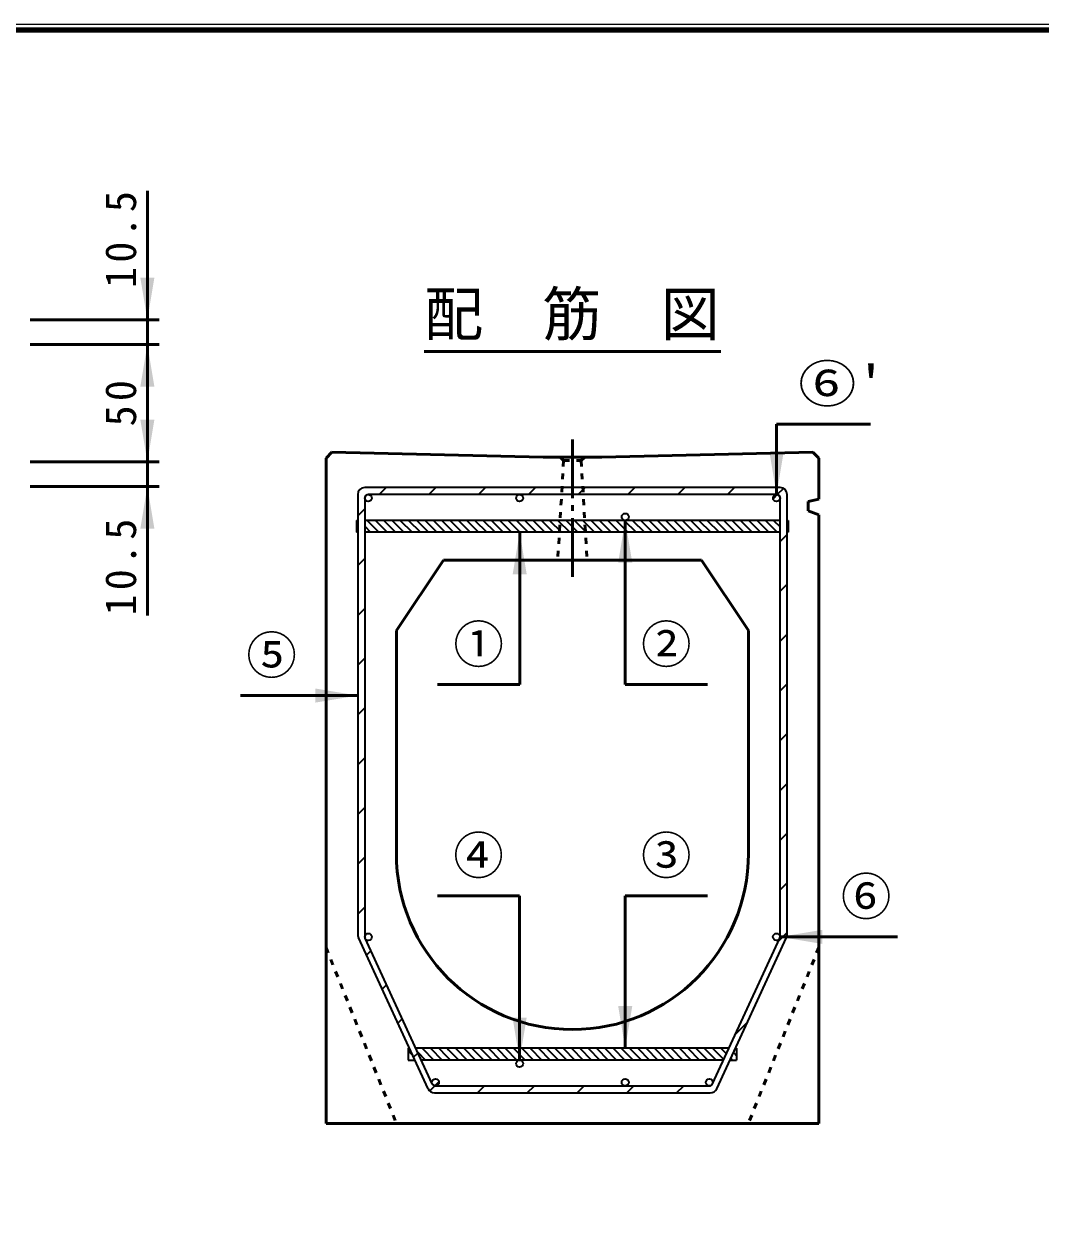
# Model space of a CAD drawing. Units: millimetres, scale not verified. Extents: x 100 to 4105, y 100 to 2870.
# Drawn here: x 898 to 1764, y 1840 to 2870 of the extents above; entities that cross this region are included whole.
import ezdxf
from ezdxf.enums import TextEntityAlignment as Align

# ---------------------------------------------------------------- set-up
doc = ezdxf.new("R2010")
doc.units = ezdxf.units.MM
doc.header["$LTSCALE"] = 5
doc.linetypes.add('USER1', pattern=[2.2, 1, -1.2])
doc.linetypes.add('USER3', pattern=[13.4, 10, -1.2, 1, -1.2])
doc.layers.add('V-nasSTD', color=7, linetype='Continuous', lineweight=50)
doc.styles.add('ＭＳ ゴシック', font='')
doc.styles.get('ＭＳ ゴシック').set_extended_font_data('MS Gothic')

msp = doc.modelspace()

# ---------------------------------------------------------------- hatches: boundary and pattern name
at = {"layer": 'V-nasSTD'}
for points in [[(1008.878, 2653.937), (1002.878, 2617.937), (996.878, 2653.937)], [(1008.878, 2560.937), (1002.878, 2596.937), (996.878, 2560.937)], [(996.878, 2532.937), (1002.878, 2496.937), (1008.878, 2532.937)], [(1545.146, 2505.055), (1539.146, 2469.055), (1533.146, 2505.055)], [(1008.878, 2439.937), (1002.878, 2475.937), (996.878, 2439.937)], [(1416.146, 2411.055), (1410.146, 2447.055), (1404.146, 2411.055)], [(1326.211, 2401.055), (1320.211, 2437.055), (1314.211, 2401.055)], [(1146.146, 2291.741), (1182.146, 2297.741), (1146.146, 2303.741)], [(1578.088, 2086.055), (1542.088, 2092.055), (1578.088, 2098.055)], [(1404.146, 2033.055), (1410.146, 1997.055), (1416.146, 2033.055)], [(1314.146, 2023.055), (1320.146, 1987.055), (1326.146, 2023.055)]]:
    msp.add_hatch(color=256, dxfattribs=at).paths.add_polyline_path(points)

# ---------------------------------------------------------------- linework, layer by layer
at = {"layer": 'V-nasSTD', "lineweight": 100}
msp.add_line((4100, 2865), (105, 2865), dxfattribs=at)
at = {"layer": 'V-nasSTD'}
for p, q in [((1002.878, 2727.937), (1002.878, 2617.937)), ((902.878, 2617.937), (1012.878, 2617.937)), ((1002.878, 2617.937), (1002.878, 2596.937)), ((902.878, 2596.937), (1012.878, 2596.937)), ((1002.878, 2496.937), (1002.878, 2596.937)), ((1238.743, 2591.055), (1491.549, 2591.055)), ((1539.146, 2529.055), (1539.146, 2469.055)), ((1539.146, 2529.055), (1619.146, 2529.055)), ((1160.146, 2505.055), (1155.146, 2500.055)), ((1340.146, 2501.055), (1160.146, 2505.055)), ((1390.146, 2501.055), (1570.146, 2505.055)), ((1570.146, 2505.055), (1575.146, 2500.055)), ((902.878, 2496.937), (1012.878, 2496.937)), ((1002.878, 2475.937), (1002.878, 2496.937)), ((1155.146, 1933.055), (1155.146, 2500.055)), ((1340.146, 2501.055), (1390.146, 2501.055)), ((1575.146, 2500.055), (1575.146, 2465.07)), ((902.878, 2475.937), (1012.878, 2475.937)), ((1002.878, 2365.937), (1002.878, 2475.937)), ((1566.146, 2463.055), (1575.146, 2465.07)), ((1566.146, 2455.055), (1566.146, 2463.055)), ((1566.146, 2455.055), (1575.146, 2451.696)), ((1410.146, 2307.055), (1410.146, 2447.055)), ((1575.146, 1933.055), (1575.146, 2451.696)), ((1320.211, 2307.055), (1320.211, 2437.055)), ((1255.146, 2413.055), (1215.146, 2353.055)), ((1255.146, 2413.055), (1475.146, 2413.055)), ((1475.146, 2413.055), (1515.146, 2353.055)), ((1215.146, 2353.055), (1215.146, 2163.055)), ((1515.146, 2353.055), (1515.146, 2163.055)), ((1082.146, 2297.741), (1182.146, 2297.741)), ((1250.211, 2307.055), (1320.211, 2307.055)), ((1410.146, 2307.055), (1480.146, 2307.055)), ((1250.146, 2127.055), (1320.146, 2127.055)), ((1320.146, 2127.055), (1320.146, 1987.055)), ((1410.146, 2127.055), (1410.146, 1997.055)), ((1410.146, 2127.055), (1480.146, 2127.055)), ((1642.088, 2092.055), (1542.088, 2092.055)), ((1155.146, 1933.055), (1575.146, 1933.055))]:
    msp.add_line(p, q, dxfattribs=at)
at = {"layer": 'V-nasSTD', "linetype": 'USER3'}
msp.add_line((1365.146, 2516.055), (1365.146, 2398.055), dxfattribs=at)
at = {"layer": 'V-nasSTD', "linetype": 'USER1'}
for p, q in [((1357.646, 2498.055), (1352.646, 2413.055)), ((1357.646, 2498.055), (1354.646, 2501.055)), ((1357.646, 2498.055), (1372.646, 2498.055)), ((1372.646, 2498.055), (1375.646, 2501.055)), ((1372.646, 2498.055), (1377.646, 2413.055)), ((1155.146, 2083.055), (1215.146, 1933.055)), ((1575.146, 2083.055), (1515.146, 1933.055))]:
    msp.add_line(p, q, dxfattribs=at)
at = {"layer": 'V-nasSTD', "lineweight": 35}
for p, q in [((1542.146, 2475.055), (1188.146, 2475.055)), ((1206.317, 2475.055), (1200.317, 2469.055)), ((1206.317, 2475.055), (1200.317, 2469.055)), ((1206.317, 2475.055), (1200.317, 2469.055)), ((1206.317, 2475.055), (1200.317, 2469.055)), ((1248.743, 2475.055), (1242.743, 2469.055)), ((1248.743, 2475.055), (1242.743, 2469.055)), ((1248.743, 2475.055), (1242.743, 2469.055)), ((1248.743, 2475.055), (1242.743, 2469.055)), ((1291.17, 2475.055), (1285.17, 2469.055)), ((1291.17, 2475.055), (1285.17, 2469.055)), ((1291.17, 2475.055), (1285.17, 2469.055)), ((1291.17, 2475.055), (1285.17, 2469.055)), ((1333.596, 2475.055), (1327.596, 2469.055)), ((1333.596, 2475.055), (1327.596, 2469.055)), ((1333.596, 2475.055), (1327.596, 2469.055)), ((1333.596, 2475.055), (1327.596, 2469.055)), ((1374.111, 2473.143), (1370.023, 2469.055)), ((1376.023, 2475.055), (1374.111, 2473.143)), ((1412.449, 2469.055), (1418.449, 2475.055)), ((1460.875, 2475.055), (1454.875, 2469.055)), ((1460.875, 2475.055), (1454.875, 2469.055)), ((1460.875, 2475.055), (1454.875, 2469.055)), ((1460.875, 2475.055), (1454.875, 2469.055)), ((1503.302, 2475.055), (1497.302, 2469.055)), ((1503.302, 2475.055), (1497.302, 2469.055)), ((1503.302, 2475.055), (1497.302, 2469.055)), ((1503.302, 2475.055), (1497.302, 2469.055)), ((1545.004, 2474.33), (1539.68, 2469.007)), ((1545.004, 2474.33), (1539.68, 2469.007)), ((1545.004, 2474.33), (1539.68, 2469.007)), ((1545.004, 2474.33), (1539.68, 2469.007)), ((1182.146, 2469.055), (1182.146, 2093.907)), ((1188.146, 2466.055), (1188.146, 2092.179)), ((1539.146, 2469.055), (1191.146, 2469.055)), ((1539.68, 2469.007), (1536.194, 2465.52)), ((1542.146, 2092.179), (1542.146, 2466.055)), ((1548.146, 2093.907), (1548.146, 2469.055)), ((1188.146, 2456.884), (1182.146, 2450.884)), ((1188.146, 2456.884), (1182.146, 2450.884)), ((1188.146, 2456.884), (1182.146, 2450.884)), ((1188.146, 2456.884), (1182.146, 2450.884)), ((1181.146, 2447.055), (1182.146, 2447.055)), ((1181.146, 2447.055), (1181.146, 2437.055)), ((1181.146, 2441.951), (1182.146, 2440.951)), ((1542.146, 2447.055), (1188.146, 2447.055)), ((1188.146, 2442.023), (1193.114, 2437.055)), ((1190.185, 2447.055), (1200.185, 2437.055)), ((1197.256, 2447.055), (1207.256, 2437.055)), ((1204.327, 2447.055), (1214.327, 2437.055)), ((1211.398, 2447.055), (1221.398, 2437.055)), ((1218.469, 2447.055), (1228.469, 2437.055)), ((1225.54, 2447.055), (1235.54, 2437.055)), ((1232.611, 2447.055), (1242.611, 2437.055)), ((1239.682, 2447.055), (1249.682, 2437.055)), ((1246.753, 2447.055), (1256.753, 2437.055)), ((1253.824, 2447.055), (1263.824, 2437.055)), ((1260.895, 2447.055), (1270.895, 2437.055)), ((1267.966, 2447.055), (1277.966, 2437.055)), ((1275.038, 2447.055), (1285.038, 2437.055)), ((1282.109, 2447.055), (1292.109, 2437.055)), ((1289.18, 2447.055), (1299.18, 2437.055)), ((1296.251, 2447.055), (1306.251, 2437.055)), ((1303.322, 2447.055), (1313.322, 2437.055)), ((1310.393, 2447.055), (1320.393, 2437.055)), ((1317.464, 2447.055), (1327.464, 2437.055)), ((1324.535, 2447.055), (1334.535, 2437.055)), ((1331.606, 2447.055), (1341.606, 2437.055)), ((1338.677, 2447.055), (1348.677, 2437.055)), ((1345.748, 2447.055), (1355.748, 2437.055)), ((1352.819, 2447.055), (1362.819, 2437.055)), ((1359.89, 2447.055), (1369.89, 2437.055)), ((1366.961, 2447.055), (1376.961, 2437.055)), ((1374.032, 2447.055), (1384.032, 2437.055)), ((1381.104, 2447.055), (1391.104, 2437.055)), ((1388.175, 2447.055), (1398.175, 2437.055)), ((1395.246, 2447.055), (1405.246, 2437.055)), ((1402.317, 2447.055), (1412.317, 2437.055)), ((1409.388, 2447.055), (1419.388, 2437.055)), ((1416.459, 2447.055), (1426.459, 2437.055)), ((1423.53, 2447.055), (1433.53, 2437.055)), ((1430.601, 2447.055), (1440.601, 2437.055)), ((1437.672, 2447.055), (1447.672, 2437.055)), ((1444.743, 2447.055), (1454.743, 2437.055)), ((1451.814, 2447.055), (1461.814, 2437.055)), ((1458.885, 2447.055), (1468.885, 2437.055)), ((1465.956, 2447.055), (1475.956, 2437.055)), ((1473.027, 2447.055), (1483.027, 2437.055)), ((1480.099, 2447.055), (1490.099, 2437.055)), ((1487.17, 2447.055), (1497.17, 2437.055)), ((1494.241, 2447.055), (1504.241, 2437.055)), ((1501.312, 2447.055), (1511.312, 2437.055)), ((1508.383, 2447.055), (1518.383, 2437.055)), ((1515.454, 2447.055), (1525.454, 2437.055)), ((1522.525, 2447.055), (1532.525, 2437.055)), ((1529.596, 2447.055), (1539.596, 2437.055)), ((1536.667, 2447.055), (1542.146, 2441.576)), ((1548.146, 2447.055), (1549.146, 2447.055)), ((1548.146, 2442.647), (1549.146, 2441.647)), ((1549.146, 2447.055), (1549.146, 2437.055)), ((1182.146, 2437.055), (1181.146, 2437.055)), ((1542.146, 2437.055), (1188.146, 2437.055)), ((1548.146, 2435.046), (1542.146, 2429.046)), ((1548.146, 2435.046), (1542.146, 2429.046)), ((1548.146, 2435.046), (1542.146, 2429.046)), ((1548.146, 2435.046), (1542.146, 2429.046)), ((1549.146, 2437.055), (1548.146, 2437.055)), ((1188.146, 2414.457), (1182.146, 2408.457)), ((1188.146, 2414.457), (1182.146, 2408.457)), ((1188.146, 2414.457), (1182.146, 2408.457)), ((1188.146, 2414.457), (1182.146, 2408.457)), ((1548.146, 2392.619), (1542.146, 2386.619)), ((1548.146, 2392.619), (1542.146, 2386.619)), ((1548.146, 2392.619), (1542.146, 2386.619)), ((1548.146, 2392.619), (1542.146, 2386.619)), ((1188.146, 2372.031), (1182.146, 2366.031)), ((1188.146, 2372.031), (1182.146, 2366.031)), ((1188.146, 2372.031), (1182.146, 2366.031)), ((1188.146, 2372.031), (1182.146, 2366.031)), ((1548.146, 2350.193), (1542.146, 2344.193)), ((1548.146, 2350.193), (1542.146, 2344.193)), ((1548.146, 2350.193), (1542.146, 2344.193)), ((1548.146, 2350.193), (1542.146, 2344.193)), ((1188.146, 2329.604), (1182.146, 2323.604)), ((1188.146, 2329.604), (1182.146, 2323.604)), ((1188.146, 2329.604), (1182.146, 2323.604)), ((1188.146, 2329.604), (1182.146, 2323.604)), ((1542.146, 2301.767), (1548.146, 2307.767)), ((1542.146, 2301.767), (1548.146, 2307.767)), ((1542.146, 2301.767), (1548.146, 2307.767)), ((1542.146, 2301.767), (1548.146, 2307.767)), ((1188.146, 2287.178), (1182.146, 2281.178)), ((1188.146, 2287.178), (1182.146, 2281.178)), ((1188.146, 2287.178), (1182.146, 2281.178)), ((1188.146, 2287.178), (1182.146, 2281.178)), ((1542.146, 2259.34), (1548.146, 2265.34)), ((1542.146, 2259.34), (1548.146, 2265.34)), ((1542.146, 2259.34), (1548.146, 2265.34)), ((1542.146, 2259.34), (1548.146, 2265.34)), ((1188.146, 2244.751), (1182.146, 2238.751)), ((1188.146, 2244.751), (1182.146, 2238.751)), ((1188.146, 2244.751), (1182.146, 2238.751)), ((1188.146, 2244.751), (1182.146, 2238.751)), ((1542.146, 2216.914), (1548.146, 2222.914)), ((1542.146, 2216.914), (1548.146, 2222.914)), ((1542.146, 2216.914), (1548.146, 2222.914)), ((1542.146, 2216.914), (1548.146, 2222.914)), ((1188.146, 2202.325), (1182.146, 2196.325)), ((1188.146, 2202.325), (1182.146, 2196.325)), ((1188.146, 2202.325), (1182.146, 2196.325)), ((1188.146, 2202.325), (1182.146, 2196.325)), ((1542.146, 2174.487), (1548.146, 2180.487)), ((1542.146, 2174.487), (1548.146, 2180.487)), ((1542.146, 2174.487), (1548.146, 2180.487)), ((1542.146, 2174.487), (1548.146, 2180.487)), ((1188.146, 2159.899), (1182.146, 2153.899)), ((1188.146, 2159.899), (1182.146, 2153.899)), ((1188.146, 2159.899), (1182.146, 2153.899)), ((1188.146, 2159.899), (1182.146, 2153.899)), ((1542.146, 2132.061), (1548.146, 2138.061)), ((1542.146, 2132.061), (1548.146, 2138.061)), ((1542.146, 2132.061), (1548.146, 2138.061)), ((1542.146, 2132.061), (1548.146, 2138.061)), ((1188.146, 2117.472), (1182.146, 2111.472)), ((1188.146, 2117.472), (1182.146, 2111.472)), ((1188.146, 2117.472), (1182.146, 2111.472)), ((1188.146, 2117.472), (1182.146, 2111.472)), ((1242.168, 1962.54), (1182.698, 2091.393)), ((1488.123, 1962.54), (1547.594, 2091.393)), ((1540.53, 2088.019), (1548.146, 2095.635)), ((1540.53, 2088.019), (1548.146, 2095.635)), ((1540.53, 2088.019), (1548.146, 2095.635)), ((1540.53, 2088.019), (1548.146, 2095.635)), ((1245.71, 1966.798), (1188.422, 2090.922)), ((1484.582, 1966.798), (1541.87, 2090.922)), ((1193.348, 2080.248), (1189.581, 2076.481)), ((1193.348, 2080.248), (1189.581, 2076.481)), ((1193.348, 2080.248), (1189.581, 2076.481)), ((1193.348, 2080.248), (1189.581, 2076.481)), ((1206.746, 2051.22), (1202.978, 2047.452)), ((1206.746, 2051.22), (1202.978, 2047.452)), ((1206.746, 2051.22), (1202.978, 2047.452)), ((1206.746, 2051.22), (1202.978, 2047.452)), ((1220.144, 2022.191), (1216.376, 2018.423)), ((1220.144, 2022.191), (1216.376, 2018.423)), ((1220.144, 2022.191), (1216.376, 2018.423)), ((1220.144, 2022.191), (1216.376, 2018.423)), ((1504.164, 2009.227), (1514.39, 2019.453)), ((1504.164, 2009.227), (1514.39, 2019.453)), ((1504.164, 2009.227), (1514.39, 2019.453)), ((1504.164, 2009.227), (1514.39, 2019.453)), ((1225.239, 1997.055), (1225.239, 1987.055)), ((1225.239, 1997.055), (1226.239, 1997.055)), ((1225.239, 1994.808), (1229.022, 1991.025)), ((1229.774, 1989.395), (1233.542, 1993.162)), ((1229.774, 1989.395), (1233.542, 1993.162)), ((1229.774, 1989.395), (1233.542, 1993.162)), ((1229.774, 1989.395), (1233.542, 1993.162)), ((1498.546, 1997.055), (1231.745, 1997.055)), ((1233.187, 1993.93), (1240.063, 1987.055)), ((1237.134, 1997.055), (1247.134, 1987.055)), ((1244.205, 1997.055), (1254.205, 1987.055)), ((1251.276, 1997.055), (1257.54, 1990.791)), ((1257.54, 1990.791), (1261.276, 1987.055)), ((1258.347, 1997.055), (1259.618, 1995.783)), ((1259.618, 1995.783), (1268.347, 1987.055)), ((1265.418, 1997.055), (1275.418, 1987.055)), ((1272.489, 1997.055), (1282.489, 1987.055)), ((1279.56, 1997.055), (1289.56, 1987.055)), ((1286.631, 1997.055), (1296.631, 1987.055)), ((1293.702, 1997.055), (1303.702, 1987.055)), ((1300.773, 1997.055), (1310.773, 1987.055)), ((1307.845, 1997.055), (1317.845, 1987.055)), ((1314.916, 1997.055), (1324.916, 1987.055)), ((1321.987, 1997.055), (1331.987, 1987.055)), ((1329.058, 1997.055), (1339.058, 1987.055)), ((1336.129, 1997.055), (1346.129, 1987.055)), ((1343.2, 1997.055), (1353.2, 1987.055)), ((1350.271, 1997.055), (1360.271, 1987.055)), ((1357.342, 1997.055), (1367.342, 1987.055)), ((1364.413, 1997.055), (1374.413, 1987.055)), ((1371.484, 1997.055), (1381.484, 1987.055)), ((1378.555, 1997.055), (1388.555, 1987.055)), ((1385.626, 1997.055), (1395.626, 1987.055)), ((1392.697, 1997.055), (1402.697, 1987.055)), ((1399.768, 1997.055), (1409.768, 1987.055)), ((1406.839, 1997.055), (1416.839, 1987.055)), ((1413.911, 1997.055), (1423.911, 1987.055)), ((1420.982, 1997.055), (1430.982, 1987.055)), ((1428.053, 1997.055), (1438.053, 1987.055)), ((1435.124, 1997.055), (1445.124, 1987.055)), ((1442.195, 1997.055), (1452.195, 1987.055)), ((1449.266, 1997.055), (1459.266, 1987.055)), ((1456.337, 1997.055), (1466.337, 1987.055)), ((1463.408, 1997.055), (1473.408, 1987.055)), ((1470.479, 1997.055), (1480.479, 1987.055)), ((1477.55, 1997.055), (1487.55, 1987.055)), ((1484.621, 1997.055), (1494.149, 1987.527)), ((1491.692, 1997.055), (1496.382, 1992.365)), ((1500.149, 1988.597), (1501.692, 1987.055)), ((1502.382, 1993.436), (1505.053, 1990.765)), ((1504.053, 1997.055), (1505.053, 1997.055)), ((1505.053, 1997.055), (1505.053, 1987.055)), ((1225.239, 1987.737), (1225.921, 1987.055)), ((1225.239, 1987.055), (1230.854, 1987.055)), ((1493.931, 1987.055), (1236.361, 1987.055)), ((1499.437, 1987.055), (1505.053, 1987.055)), ((1247.907, 1965.101), (1251.387, 1968.582)), ((1243.497, 1960.692), (1247.907, 1965.101)), ((1243.497, 1960.692), (1247.907, 1965.101)), ((1243.497, 1960.692), (1247.907, 1965.101)), ((1243.497, 1960.692), (1247.907, 1965.101)), ((1245.71, 1966.798), (1245.71, 1966.798)), ((1247.616, 1959.055), (1482.675, 1959.055)), ((1248.434, 1965.055), (1481.858, 1965.055)), ((1248.434, 1965.055), (1248.434, 1965.055)), ((1284.287, 1959.055), (1290.287, 1965.055)), ((1284.287, 1959.055), (1290.287, 1965.055)), ((1284.287, 1959.055), (1290.287, 1965.055)), ((1284.287, 1959.055), (1290.287, 1965.055)), ((1326.713, 1959.055), (1332.713, 1965.055)), ((1326.713, 1959.055), (1332.713, 1965.055)), ((1326.713, 1959.055), (1332.713, 1965.055)), ((1326.713, 1959.055), (1332.713, 1965.055)), ((1369.139, 1959.055), (1375.14, 1965.055)), ((1369.139, 1959.055), (1375.14, 1965.055)), ((1369.139, 1959.055), (1375.14, 1965.055)), ((1369.139, 1959.055), (1375.14, 1965.055)), ((1411.566, 1959.055), (1417.566, 1965.055)), ((1411.566, 1959.055), (1417.566, 1965.055)), ((1411.566, 1959.055), (1417.566, 1965.055)), ((1411.566, 1959.055), (1417.566, 1965.055)), ((1453.992, 1959.055), (1459.992, 1965.055)), ((1453.992, 1959.055), (1459.992, 1965.055)), ((1453.992, 1959.055), (1459.992, 1965.055)), ((1453.992, 1959.055), (1459.992, 1965.055))]:
    msp.add_line(p, q, dxfattribs=at)
at = {"layer": 'V-nasSTD', "lineweight": 13}
msp.add_lwpolyline([(100, 100), (100, 2870), (4105, 2870), (4105, 100)], close=True, dxfattribs=at)
at = {"layer": 'V-nasSTD', "lineweight": 35}
for centre in [(1191.146, 2466.055), (1320.146, 2466.055), (1539.146, 2466.055), (1410.146, 2450.055), (1191.2, 2092.055), (1539.088, 2092.055), (1320.146, 1984.055), (1320.146, 1984.055), (1248.434, 1968.055), (1410.146, 1968.055), (1481.858, 1968.055)]:
    msp.add_circle(centre, 3, dxfattribs=at)
for centre, radius, start, end in [((1188.146, 2469.055), 6, 90, 180), ((1542.146, 2469.055), 6, 0, 90), ((1191.146, 2466.055), 3, 90, 180), ((1191.146, 2466.055), 3, 90, 180), ((1191.146, 2466.055), 3, 90, 180), ((1539.146, 2466.055), 3, 0, 90), ((1539.146, 2466.055), 3, 0, 90), ((1539.146, 2466.055), 3, 0, 90), ((1188.146, 2093.907), 6, 180, 204.77514), ((1191.146, 2092.179), 3, 180, 204.77514), ((1539.146, 2092.179), 3, 335.22486, 0), ((1542.146, 2093.907), 6, 335.22486, 0), ((1247.616, 1965.055), 6, 204.77514, 270), ((1248.434, 1968.055), 3, 204.77514, 270), ((1248.434, 1968.055), 3, 204.77514, 246.91867), ((1248.434, 1968.055), 3, 204.76951, 246.91107), ((1248.434, 1968.055), 3, 246.91107, 269.99301), ((1248.434, 1968.055), 3, 246.91867, 270), ((1481.858, 1968.055), 3, 270, 335.22486), ((1482.675, 1965.055), 6, 270, 335.22486)]:
    msp.add_arc(centre, radius, start, end, dxfattribs=at)
at = {"layer": 'V-nasSTD'}
for start, end in [(180, 270), (270, 0)]:
    msp.add_arc((1365.146, 2163.055), 150, start, end, dxfattribs=at)

# ---------------------------------------------------------------- texts
at = {"layer": 'V-nasSTD', "style": 'ＭＳ ゴシック'}
for s, height, p in [('配\u3000筋\u3000図', 36.95, (1238.743, 2641.455)), ('①', 31.67, (1263.611, 2357.255)), ('②', 31.67, (1423.546, 2357.255)), ('⑤', 31.67, (1087.146, 2347.941)), ('④', 31.67, (1263.546, 2177.255)), ('③', 31.67, (1423.546, 2177.255)), ('⑥', 31.67, (1593.888, 2142.255))]:
    msp.add_text(s, height=height, dxfattribs=at).set_placement(p, align=Align.TOP_LEFT)
at = {"layer": 'V-nasSTD', "style": 'ＭＳ ゴシック', "width": 1.15}
msp.add_text("⑥'", height=31.67, dxfattribs=at).set_placement((1557.546, 2579.255), align=Align.TOP_LEFT)
at = {"layer": 'V-nasSTD', "char_height": 26.39, "attachment_point": 1, "rotation": 90, "style": 'ＭＳ ゴシック'}
for s, insert in [('\\T1.2;10.5', (966.878, 2645.137)), ('\\T1.2;50', (966.878, 2527.137)), ('\\T1.2;10.5', (966.878, 2365.937))]:
    msp.add_mtext(s, dxfattribs=dict(at, insert=insert))

doc.saveas('drawing.dxf')
